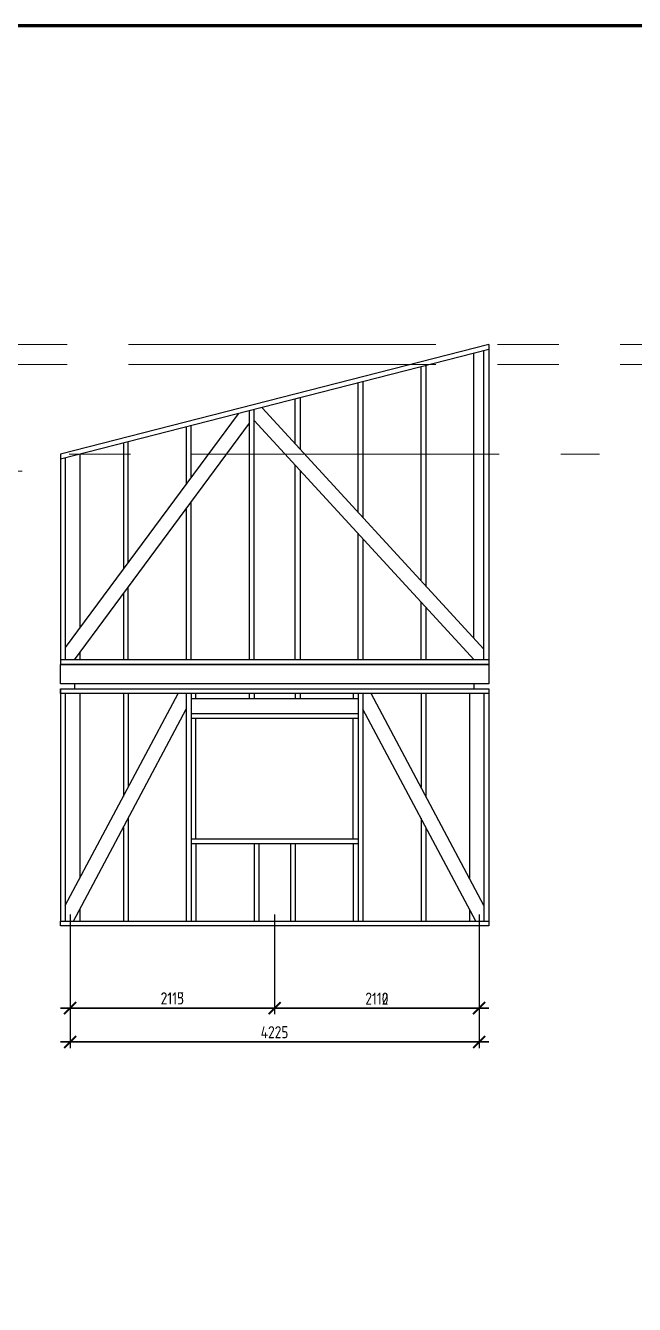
# Model space of a CAD drawing. Header units: millimetres. Extents: x 743280 to 1140305, y -337608 to -106611.
# Drawn here: x 997261 to 1003551, y -239035 to -225820 of the extents above; entities that cross this region are included whole.
import ezdxf

# ---------------------------------------------------------------- set-up
doc = ezdxf.new("R2010")
doc.units = ezdxf.units.MM
doc.header["$PDMODE"] = 35
doc.linetypes.add('осевая', pattern=[50.8, 31.75, -6.35, 6.35, -6.35])
doc.layers.get('Defpoints').update_dxf_attribs({"color": 9})
for name, color, linetype, lineweight in [('ОСЕВЫЕ', 150, 'осевая', 13), ('ОСНОВНЫЕ', 7, 'Continuous', 30), ('РАЗМЕРЫ', 42, 'Continuous', 13), ('Сварка', 102, 'Continuous', 13)]:
    doc.layers.add(name, color=color, linetype=linetype, lineweight=lineweight)
doc.styles.add('GOST 2.304', font='CS_Gost2304.shx')
doc.dimstyles.new('СПДС', dxfattribs={"dimtxt": 2.5, "dimasz": 2.5, "dimexe": 1.25, "dimexo": 0.625, "dimtad": 1, "dimdec": 0, "dimtxsty": 'GOST 2.304', "dimblk": 'ARCHTICK', "dimblk1": 'ARCHTICK', "dimblk2": 'ARCHTICK', "dimcen": 2.5, "dimdle": 2, "dimadec": 0, "dimazin": 2, "dimtfac": 0.75, "dimtdec": 4, "dimtmove": 1, "dimatfit": 3, "dimfxl": 1, "dimtolj": 1, "dimarcsym": 1})

# ---------------------------------------------------------------- blocks, each defined once
blk = doc.blocks.new('_ArchTick')
at = {"color": 0, "linetype": 'ByBlock', "const_width": 0.15}
blk.add_lwpolyline([(-0.5, -0.5), (0.5, 0.5)], dxfattribs=at)
blk = doc.blocks.new('*D194')
at = {"layer": 'Defpoints', "color": 0, "transparency": 16777216}
for p in [(997721, -234973), (1001946, -234973), (997721, -236323)]:
    blk.add_point(p, dxfattribs=at)
at = {"layer": 'РАЗМЕРЫ', "color": 0, "lineweight": -2, "transparency": 16777216}
for p, q in [((997721, -235005), (997721, -236386)), ((1001946, -235005), (1001946, -236386)), ((1002046, -236323), (997621, -236323))]:
    blk.add_line(p, q, dxfattribs=at)
at = {"layer": 'РАЗМЕРЫ', "color": 0, "lineweight": -2, "transparency": 16777216, "xscale": 125, "yscale": 125, "zscale": 125, "rotation": 180}
blk.add_blockref('_ArchTick', (997721, -236323), dxfattribs=at)
at = {"layer": 'РАЗМЕРЫ', "color": 0, "lineweight": -2, "transparency": 16777216, "xscale": 125, "yscale": 125, "zscale": 125}
blk.add_blockref('_ArchTick', (1001946, -236323), dxfattribs=at)
at = {"layer": 'РАЗМЕРЫ', "color": 0, "transparency": 16777216, "insert": (999833, -236222), "char_height": 125, "attachment_point": 5, "style": 'GOST 2.304'}
blk.add_mtext('\\A1;4225', dxfattribs=at)
blk = doc.blocks.new('*D195')
at = {"layer": 'Defpoints', "color": 0, "transparency": 16777216}
for p in [(997721, -234973), (999834, -234973), (997721, -235973)]:
    blk.add_point(p, dxfattribs=at)
at = {"layer": 'РАЗМЕРЫ', "color": 0, "lineweight": -2, "transparency": 16777216}
for p, q in [((997721, -235005), (997721, -236036)), ((999834, -235005), (999834, -236036)), ((999934, -235973), (997621, -235973))]:
    blk.add_line(p, q, dxfattribs=at)
at = {"layer": 'РАЗМЕРЫ', "color": 0, "lineweight": -2, "transparency": 16777216, "xscale": 125, "yscale": 125, "zscale": 125, "rotation": 180}
blk.add_blockref('_ArchTick', (997721, -235973), dxfattribs=at)
at = {"layer": 'РАЗМЕРЫ', "color": 0, "lineweight": -2, "transparency": 16777216, "xscale": 125, "yscale": 125, "zscale": 125}
blk.add_blockref('_ArchTick', (999834, -235973), dxfattribs=at)
at = {"layer": 'РАЗМЕРЫ', "color": 0, "transparency": 16777216, "insert": (998777, -235872), "char_height": 125, "attachment_point": 5, "style": 'GOST 2.304'}
blk.add_mtext('\\A1;2115', dxfattribs=at)
blk = doc.blocks.new('*D196')
at = {"layer": 'Defpoints', "color": 0, "transparency": 16777216}
for p in [(999834, -234973), (1001946, -234973), (999834, -235973)]:
    blk.add_point(p, dxfattribs=at)
at = {"layer": 'РАЗМЕРЫ', "color": 0, "lineweight": -2, "transparency": 16777216}
for p, q in [((999834, -235005), (999834, -236036)), ((1001946, -235005), (1001946, -236036)), ((1002046, -235973), (999734, -235973))]:
    blk.add_line(p, q, dxfattribs=at)
at = {"layer": 'РАЗМЕРЫ', "color": 0, "lineweight": -2, "transparency": 16777216, "xscale": 125, "yscale": 125, "zscale": 125, "rotation": 180}
blk.add_blockref('_ArchTick', (999834, -235973), dxfattribs=at)
at = {"layer": 'РАЗМЕРЫ', "color": 0, "lineweight": -2, "transparency": 16777216, "xscale": 125, "yscale": 125, "zscale": 125}
blk.add_blockref('_ArchTick', (1001946, -235973), dxfattribs=at)
at = {"layer": 'РАЗМЕРЫ', "color": 0, "transparency": 16777216, "insert": (1000890, -235875), "char_height": 125, "attachment_point": 5, "style": 'GOST 2.304'}
blk.add_mtext('\\A1;2110', dxfattribs=at)
blk = doc.blocks.new('*D197')
at = {"layer": 'Defpoints', "color": 0, "transparency": 16777216}
for p in [(997721, -234973), (1001946, -234973), (1001946, -236323)]:
    blk.add_point(p, dxfattribs=at)
at = {"layer": 'РАЗМЕРЫ', "color": 0, "lineweight": -2, "transparency": 16777216}
for p, q in [((997721, -235005), (997721, -236386)), ((1001946, -235005), (1001946, -236386)), ((997621, -236323), (1002046, -236323))]:
    blk.add_line(p, q, dxfattribs=at)
at = {"layer": 'РАЗМЕРЫ', "color": 0, "lineweight": -2, "transparency": 16777216, "xscale": 125, "yscale": 125, "zscale": 125, "rotation": 180}
blk.add_blockref('_ArchTick', (997721, -236323), dxfattribs=at)
at = {"layer": 'РАЗМЕРЫ', "color": 0, "lineweight": -2, "transparency": 16777216, "xscale": 125, "yscale": 125, "zscale": 125}
blk.add_blockref('_ArchTick', (1001946, -236323), dxfattribs=at)
at = {"layer": 'РАЗМЕРЫ', "color": 0, "transparency": 16777216, "insert": (999833, -236222), "char_height": 125, "attachment_point": 5, "style": 'GOST 2.304'}
blk.add_mtext('\\A1;4225', dxfattribs=at)
blk = doc.blocks.new('*D198')
at = {"layer": 'Defpoints', "color": 0, "transparency": 16777216}
for p in [(997721, -234973), (999834, -234973), (999834, -235973)]:
    blk.add_point(p, dxfattribs=at)
at = {"layer": 'РАЗМЕРЫ', "color": 0, "lineweight": -2, "transparency": 16777216}
for p, q in [((997721, -235005), (997721, -236036)), ((999834, -235005), (999834, -236036)), ((997621, -235973), (999934, -235973))]:
    blk.add_line(p, q, dxfattribs=at)
at = {"layer": 'РАЗМЕРЫ', "color": 0, "lineweight": -2, "transparency": 16777216, "xscale": 125, "yscale": 125, "zscale": 125, "rotation": 180}
blk.add_blockref('_ArchTick', (997721, -235973), dxfattribs=at)
at = {"layer": 'РАЗМЕРЫ', "color": 0, "lineweight": -2, "transparency": 16777216, "xscale": 125, "yscale": 125, "zscale": 125}
blk.add_blockref('_ArchTick', (999834, -235973), dxfattribs=at)
at = {"layer": 'РАЗМЕРЫ', "color": 0, "transparency": 16777216, "insert": (998777, -235872), "char_height": 125, "attachment_point": 5, "style": 'GOST 2.304'}
blk.add_mtext('\\A1;2113', dxfattribs=at)
blk = doc.blocks.new('*D199')
at = {"layer": 'Defpoints', "color": 0, "transparency": 16777216}
for p in [(999834, -234973), (1001946, -234973), (1001946, -235973)]:
    blk.add_point(p, dxfattribs=at)
at = {"layer": 'РАЗМЕРЫ', "color": 0, "lineweight": -2, "transparency": 16777216}
for p, q in [((999834, -235005), (999834, -236036)), ((1001946, -235005), (1001946, -236036)), ((999734, -235973), (1002046, -235973))]:
    blk.add_line(p, q, dxfattribs=at)
at = {"layer": 'РАЗМЕРЫ', "color": 0, "lineweight": -2, "transparency": 16777216, "xscale": 125, "yscale": 125, "zscale": 125, "rotation": 180}
blk.add_blockref('_ArchTick', (999834, -235973), dxfattribs=at)
at = {"layer": 'РАЗМЕРЫ', "color": 0, "lineweight": -2, "transparency": 16777216, "xscale": 125, "yscale": 125, "zscale": 125}
blk.add_blockref('_ArchTick', (1001946, -235973), dxfattribs=at)
at = {"layer": 'РАЗМЕРЫ', "color": 0, "transparency": 16777216, "insert": (1000890, -235875), "char_height": 125, "attachment_point": 5, "style": 'GOST 2.304'}
blk.add_mtext('\\A1;2112', dxfattribs=at)

msp = doc.modelspace()

# ---------------------------------------------------------------- linework, layer by layer
at = {"layer": 'ОСЕВЫЕ', "ltscale": 100}
for p, q in [((988164.7, -229116.8), (1009007, -229116.8)), ((988164.7, -229323.3), (1016178.2, -229323.3)), ((983739.7, -230250.2), (1003190.8, -230250.2)), ((983889.7, -230423.3), (997778.1, -230423.3))]:
    msp.add_line(p, q, dxfattribs=at)
at = {"layer": 'ОСНОВНЫЕ', "ltscale": 100}
for p, q in [((1002046, -229116.8), (997621, -230250.2)), ((1002046, -229168.4), (1000030.3, -229684.7)), ((1000121, -229661.5), (997621, -230301.8)), ((1001996, -232262.5), (999703.5, -229768.4)), ((999456, -229831.8), (997671, -232247.1)), ((999571, -229928.5), (997764.3, -232373.3)), ((1001894.1, -232373.3), (999621, -229900.4)), ((997621, -230250.2), (997621, -232423.3)), ((1001996, -232373.3), (997621, -232373.3)), ((997621, -232623.3), (997621, -232423.3)), ((997621, -232423.3), (1002046, -232423.3)), ((1002046, -232423.3), (997621, -232423.3)), ((1002046, -232373.3), (1001996, -232373.3)), ((1002046, -232423.3), (1002046, -232623.3)), ((1002046, -232623.3), (997621, -232623.3)), ((997621, -232673.3), (997621, -235073.3)), ((997771, -232673.3), (997771, -232623.3)), ((1001896, -232623.3), (997771, -232623.3)), ((1001896, -232673.3), (1001896, -232623.3)), ((1002046, -232673.3), (1002046, -235123.3)), ((997671, -232723.3), (997671, -235073.3)), ((997671, -234913.6), (998836.1, -232723.3)), ((997821, -232723.3), (997821, -234631.6)), ((998271, -232723.3), (998271, -233785.6)), ((998321, -232723.3), (998321, -233691.6)), ((998921, -232723.3), (998921, -235073.3)), ((998921, -232723.3), (998921, -235073.3)), ((998971, -232723.3), (998971, -235073.3)), ((998971, -232773.3), (1000696, -232773.3)), ((999021, -232773.3), (999021, -232723.3)), ((999571, -232723.3), (999571, -232773.3)), ((999621, -232723.3), (999621, -232773.3)), ((1000046, -232723.3), (1000046, -232773.3)), ((1000096, -232723.3), (1000096, -232773.3)), ((1000646, -232723.3), (1000646, -232773.3)), ((1000696, -232723.3), (1000696, -235073.3)), ((1000746, -232723.3), (1000746, -235073.3)), ((1001996, -234913.6), (1000831, -232723.3)), ((1001346, -232723.3), (1001346, -233691.6)), ((1001396, -232723.3), (1001396, -233785.6)), ((1001846, -232723.3), (1001846, -234631.6)), ((1001996, -232723.3), (1001996, -235073.3)), ((997756, -235073.3), (998921, -232883)), ((998921, -232873.3), (998921, -232928.3)), ((998971, -232873.3), (998971, -232928.3)), ((998971, -232928.3), (1000696, -232928.3)), ((998971, -232978.3), (1000696, -232978.3)), ((999021, -234223.3), (999021, -232978.3)), ((1000646, -234223.3), (1000646, -232978.3)), ((1000696, -232873.3), (1000696, -232928.3)), ((1001911.1, -235073.3), (1000746, -232883)), ((998321, -234011), (998321, -235073.3)), ((1001346, -234011), (1001346, -235073.3)), ((998271, -234105), (998271, -235073.3)), ((1001396, -234105), (1001396, -235073.3)), ((998921, -234273.3), (998921, -235073.3)), ((998921, -234273.3), (998921, -235073.3)), ((998971, -234223.3), (1000696, -234223.3)), ((998971, -234273.3), (1000696, -234273.3)), ((999021, -234273.3), (999021, -235073.3)), ((999021, -234273.3), (999021, -235073.3)), ((999621, -234273.3), (999621, -235073.3)), ((999671, -234273.3), (999671, -235073.3)), ((999671, -234273.3), (999671, -235073.3)), ((999996, -234273.3), (999996, -235073.3)), ((1000046, -234273.3), (1000046, -235073.3)), ((1000046, -234273.3), (1000046, -235073.3)), ((1000646, -234273.3), (1000646, -235073.3)), ((1000696, -234273.3), (1000696, -235073.3)), ((1000696, -234273.3), (1000696, -235073.3)), ((997821, -234951), (997821, -235073.3)), ((1001846, -234951), (1001846, -235073.3))]:
    msp.add_line(p, q, dxfattribs=at)
for points in [[(1002046, -229116.8), (1002046, -232423.3)], [(1001891, -232148.2), (1001891, -229208.1)], [(1001996, -232373.3), (1001996, -229181.2)], [(1001346, -231555.3), (1001346, -229347.7)], [(1001396, -229334.9), (1001396, -231609.7)], [(1000696, -230848.2), (1000696, -229514.2)], [(1000746, -229501.4), (1000746, -230902.6)], [(1000096, -229667.9), (1000096, -230195.5)], [(999571, -229802.4), (999571, -232373.3)], [(999621, -232373.3), (999621, -229789.6)], [(1000046, -230141.1), (1000046, -229680.7)], [(998921, -229968.9), (998921, -230555.7)], [(998971, -230488), (998971, -229956)], [(998271, -230135.4), (998271, -231435.2)], [(998321, -231367.6), (998321, -230122.5)], [(997671, -230289), (997671, -232373.3)], [(997821, -230250.6), (997821, -232044.1)], [(1000046, -232373.3), (1000046, -230362.7)], [(1000096, -230417.1), (1000096, -232373.3)], [(998921, -230808.1), (998921, -232373.3)], [(998971, -232373.3), (998971, -230740.4)], [(1000696, -232373.3), (1000696, -231069.9)], [(1000746, -231124.3), (1000746, -232373.3)], [(998321, -232373.3), (998321, -231620)], [(998271, -231687.6), (998271, -232373.3)], [(1001346, -232373.3), (1001346, -231777)], [(1001396, -231831.4), (1001396, -232373.3)], [(997821, -232296.5), (997821, -232373.3)], [(1001891, -232373.3), (1001891, -232369.9)], [(998871, -232723.3), (997621, -232723.3), (997621, -232673.3), (1002046, -232673.3), (1002046, -232723.3), (1000746, -232723.3)], [(1000816.5, -232723.3), (998850.5, -232723.3)], [(1002046, -235073.3), (1002046, -235073.3), (1002046, -235123.3), (997621, -235123.3), (997621, -235073.3), (997671, -235073.3)], [(997671, -235073.3), (1002046, -235073.3)]]:
    msp.add_lwpolyline(points, dxfattribs=at)
at = {"layer": 'Сварка', "lineweight": 100, "ltscale": 100}
msp.add_lwpolyline([(950830, -225820), (1014607.6, -225820), (1014607.6, -252250), (950830, -252250)], close=True, dxfattribs=at)

# ---------------------------------------------------------------- dimensions: what is measured, and where the dimension line sits
at = {"layer": 'РАЗМЕРЫ'}
for base, p1, p2, override, picture, middle in [((997720.5, -236323.3), (1001945.5, -234973.3), (997720.5, -234973.3), {"dimscale": 50, "dimlfac": 1, "dimtxsty": 'GOST 2.304', "dimblk1": 'ArchTick', "dimblk2": 'ArchTick', "dimsah": 1, "dimtolj": 1}, '*D194', (999833, -236222.1)), ((997720.5, -235973.3), (999833.5, -234973.3), (997720.5, -234973.3), {"dimscale": 50, "dimlfac": 1, "dimrnd": 5, "dimtxsty": 'GOST 2.304', "dimblk1": 'ArchTick', "dimblk2": 'ArchTick', "dimsah": 1, "dimtolj": 1}, '*D195', (998777, -235872.1)), ((1001945.5, -236323.3), (997720.5, -234973.3), (1001945.5, -234973.3), {"dimscale": 50}, '*D197', (999833, -236222.1)), ((999833.5, -235973.3), (997720.5, -234973.3), (999833.5, -234973.3), {"dimscale": 50}, '*D198', (998777, -235872.1)), ((999833.5, -235973.3), (1001945.5, -234973.3), (999833.5, -234973.3), {"dimscale": 50, "dimlfac": 1, "dimrnd": 5, "dimtxsty": 'GOST 2.304', "dimblk1": 'ArchTick', "dimblk2": 'ArchTick', "dimsah": 1, "dimtolj": 1}, '*D196', (1000889.5, -235874.7)), ((1001945.5, -235973.3), (999833.5, -234973.3), (1001945.5, -234973.3), {"dimscale": 50}, '*D199', (1000889.5, -235874.7))]:
    dim = msp.add_linear_dim(base=base, p1=p1, p2=p2, dimstyle='СПДС', override=override, dxfattribs=at)
    dim.commit()
    dim.dimension.update_dxf_attribs({"geometry": picture, "text_midpoint": middle})

doc.saveas('drawing.dxf')
